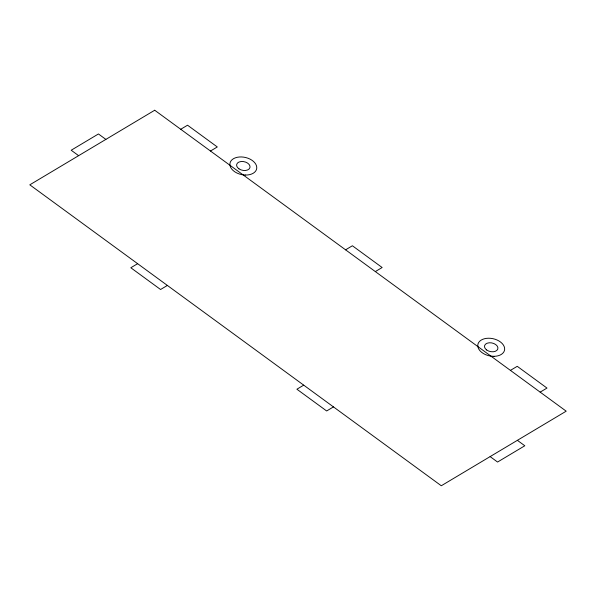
<?xml version="1.0" encoding="UTF-8"?>
<svg xmlns="http://www.w3.org/2000/svg" width="596" height="596" viewBox="0 0 596 596"><rect width="100%" height="100%" fill="white"/><g stroke="black" fill="none" stroke-linecap="round" stroke-linejoin="round"><path stroke-width="0.89" d="M180.737 129.272L187.546 125.205L217.294 146.959L210.485 151.026M137.631 263.685L130.815 267.753L160.562 289.507L167.379 285.439M345.583 249.828L352.392 245.761L382.14 267.515L375.324 271.582M303.714 385.15L296.905 389.218L326.653 410.972L333.462 406.904M510.422 370.384L517.239 366.316L546.986 388.07L540.17 392.138M105.879 139.397L98.444 133.958L71.192 150.229L78.627 155.668M517.373 440.332L524.808 445.771L497.556 462.042L490.121 456.603M154.707 110.238L29.8 184.827L441.293 485.762L566.2 411.173L154.707 110.238M494.01 356.334L490.508 356.08A13.633 8.776 12.3 0 1 478.059 347.483L477.783 345.136A13.633 8.776 12.3 0 1 490.739 338.327A13.633 8.776 12.3 0 1 504.559 347.863A13.633 8.776 12.3 0 1 494.01 356.334M245.351 175.045L241.842 174.658A13.633 8.776 12.3 0 1 230.026 165.673L229.959 163.341A13.633 8.776 12.3 0 1 243.63 157.135A13.633 8.776 12.3 0 1 256.742 167.103A13.633 8.776 12.3 0 1 245.351 175.045M238.974 168.847A6.817 4.388 12.3 0 0 249.94 167.618A6.817 4.388 12.3 0 0 241.06 161.523A6.817 4.388 12.3 0 0 238.974 168.847M486.671 349.994A6.817 4.388 12.3 0 0 497.772 349.062A6.817 4.388 12.3 0 0 489.189 342.782A6.817 4.388 12.3 0 0 486.671 349.994"/></g></svg>
